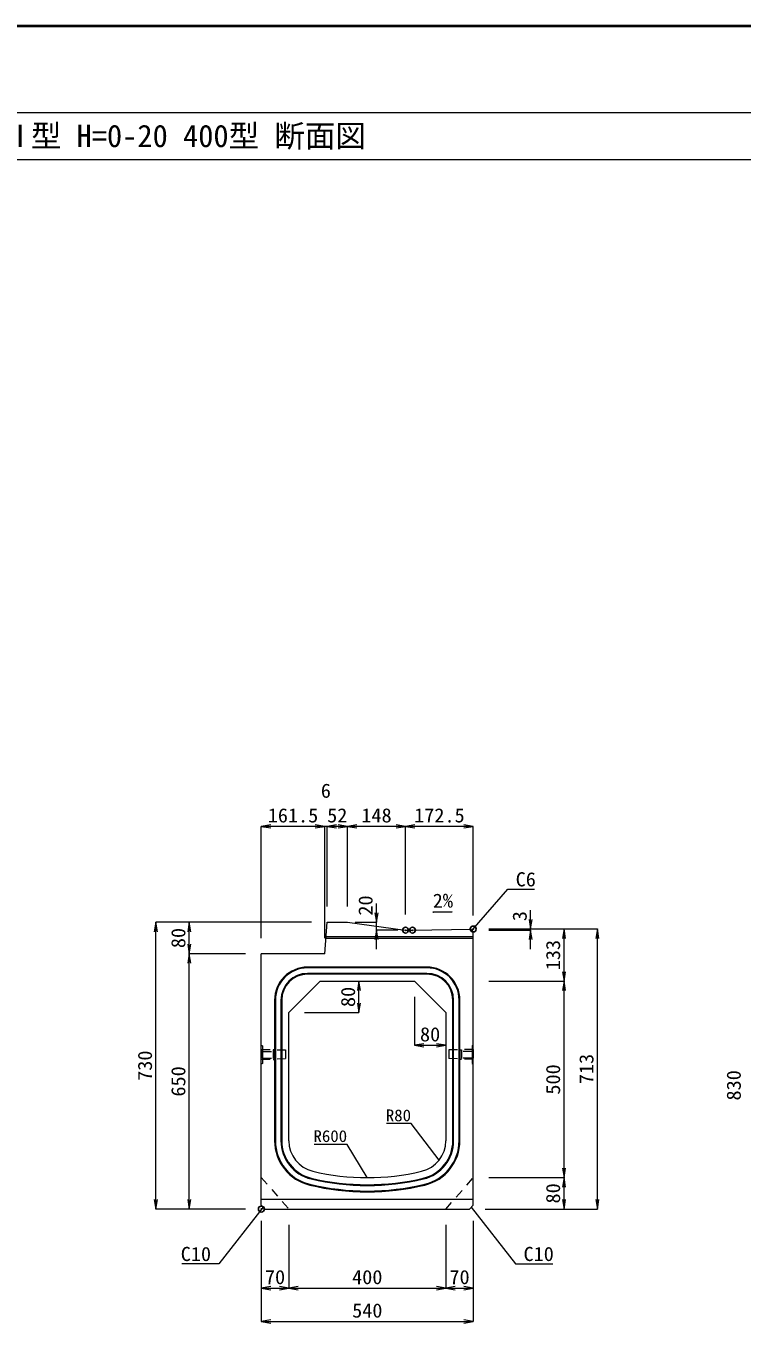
# Model space of a CAD drawing. Units: millimetres at full size; some dimension numbers follow another scale. Extents: x -1267 to 18002, y -8040 to 14480.
# Drawn here: x 11065 to 12889, y -4902 to -1600 of the extents above; entities that cross this region are included whole.
import ezdxf
from ezdxf.enums import TextEntityAlignment as Align

# ---------------------------------------------------------------- set-up
doc = ezdxf.new("R2010")
doc.units = ezdxf.units.MM
doc.header["$LTSCALE"] = 30
doc.header["$PDMODE"] = 32
doc.header["$PDSIZE"] = 15
doc.linetypes.add('USER1', pattern=[1.35, 0.75, -0.6])
for name, color, linetype, lineweight in [('インサート', 3, 'USER1', 9), ('吊りマスター', 4, 'USER1', 9), ('図枠', 7, 'Continuous', 5), ('寸法線', 7, 'Continuous', 13), ('引出線', 4, 'Continuous', 13), ('本体', 2, 'Continuous', 13), ('目地', 132, 'Continuous', 5)]:
    doc.layers.add(name, color=color, linetype=linetype, lineweight=lineweight)
doc.layers.add('作業エリア', color=11, linetype='Continuous')
doc.styles.add('ＭＳ ゴシック', font='')
doc.styles.add('ＭＳ 明朝', font='')
doc.styles.get('ＭＳ ゴシック').set_extended_font_data('MS Gothic')
doc.styles.get('ＭＳ 明朝').set_extended_font_data('MS Mincho')

# ---------------------------------------------------------------- blocks, each defined once
blk = doc.blocks.new('open_arrow')
at = {"color": 0, "linetype": 'Continuous', "lineweight": -2}
blk.add_lwpolyline([(7.5, 1.25), (0, 0), (7.5, -1.25)], dxfattribs=at)

msp = doc.modelspace()

# ---------------------------------------------------------------- linework, layer by layer
at = {"layer": 'インサート'}
for p, q in [((11667.64, -4210.51), (11694.64, -4210.51)), ((11667.64, -4210.51), (11667.64, -4227.51)), ((11697.64, -4206.51), (11694.64, -4206.51)), ((11694.64, -4206.51), (11694.64, -4231.51)), ((11697.64, -4231.51), (11697.64, -4206.51)), ((12171.24, -4206.51), (12174.24, -4206.51)), ((12171.24, -4231.51), (12171.24, -4206.51)), ((12174.24, -4206.51), (12174.24, -4231.51)), ((12201.24, -4210.51), (12174.24, -4210.51)), ((12201.24, -4210.51), (12201.24, -4227.51)), ((11667.64, -4227.51), (11694.64, -4227.51)), ((11694.64, -4231.51), (11697.64, -4231.51)), ((12174.24, -4231.51), (12171.24, -4231.51)), ((12201.24, -4227.51), (12174.24, -4227.51))]:
    msp.add_line(p, q, dxfattribs=at)
at = {"layer": '作業エリア'}
for p in [(12031.94, -3902.01), (12049.44, -3902.01), (12204.44, -3899.01), (11664.44, -4612.01)]:
    msp.add_point(p, dxfattribs=at)
at = {"layer": '吊りマスター'}
for p, q in [((11664.44, -4205.51), (11664.44, -4230.51)), ((11664.44, -4205.51), (11726.44, -4207.01)), ((11726.44, -4207.01), (11726.44, -4229.01)), ((12204.44, -4205.51), (12142.44, -4207.01)), ((12142.44, -4207.01), (12142.44, -4229.01)), ((12204.44, -4205.51), (12204.44, -4230.51)), ((11664.44, -4230.51), (11726.44, -4229.01)), ((12204.44, -4230.51), (12142.44, -4229.01))]:
    msp.add_line(p, q, dxfattribs=at)
at = {"layer": '図枠', "lineweight": 40}
msp.add_line((9534.44, -1600.17), (17334.44, -1600.17), dxfattribs=at)
at = {"layer": '図枠', "lineweight": 13}
for p, q in [((9834.44, -1820.17), (17034.44, -1820.17)), ((9834.44, -1940.17), (17034.44, -1940.17))]:
    msp.add_line(p, q, dxfattribs=at)
at = {"layer": '寸法線'}
for p, q in [((11825.94, -3637.76), (11664.44, -3637.76)), ((11664.44, -3922.01), (11664.44, -3637.76)), ((11855.94, -3637.76), (11801.94, -3637.76)), ((11825.94, -3922.01), (11825.94, -3637.76)), ((11825.94, -3922.01), (11825.94, -3637.76)), ((11883.94, -3637.76), (11831.94, -3637.76)), ((11831.94, -3842.01), (11831.94, -3637.76)), ((11831.94, -3842.01), (11831.94, -3637.76)), ((11883.94, -3842.01), (11883.94, -3637.76)), ((12031.94, -3637.76), (11883.94, -3637.76)), ((11883.94, -3842.01), (11883.94, -3637.76)), ((12204.44, -3637.76), (12031.94, -3637.76)), ((12031.94, -3862.01), (12031.94, -3637.76)), ((12031.94, -3862.01), (12031.94, -3637.76)), ((12204.44, -3865.01), (12204.44, -3637.76)), ((11957.98, -3950.01), (11957.98, -3834.01)), ((12350.6, -3950.01), (12350.6, -3851.01)), ((11395.93, -4612.01), (11395.93, -3882.01)), ((11791.98, -3882.01), (11395.93, -3882.01)), ((11480.93, -3962.01), (11480.93, -3882.01)), ((11791.98, -3882.01), (11480.93, -3882.01)), ((11903.94, -3882.01), (11957.98, -3882.01)), ((12011.94, -3902.01), (11957.98, -3902.01)), ((12244.44, -3899.01), (12435.6, -3899.01)), ((12244.44, -3899.01), (12350.6, -3899.01)), ((12244.44, -3899.01), (12520.6, -3899.01)), ((12244.44, -3902.01), (12350.6, -3902.01)), ((12435.6, -4032.01), (12435.6, -3899.01)), ((12520.6, -4612.01), (12520.6, -3899.01)), ((11480.93, -4612.01), (11480.93, -3962.01)), ((11624.44, -3962.01), (11480.93, -3962.01)), ((11624.44, -3962.01), (11480.93, -3962.01)), ((11913.29, -4112.01), (11913.29, -4032.01)), ((12244.44, -4032.01), (12435.6, -4032.01)), ((12244.44, -4032.01), (12435.6, -4032.01)), ((12435.6, -4532.01), (12435.6, -4032.01)), ((12054.44, -4072.01), (12054.44, -4195.09)), ((11774.44, -4112.01), (11913.29, -4112.01)), ((12054.44, -4195.09), (12134.44, -4195.09)), ((12244.44, -4532.01), (12435.6, -4532.01)), ((12244.44, -4532.01), (12435.6, -4532.01)), ((12435.6, -4612.01), (12435.6, -4532.01)), ((11624.44, -4612.01), (11395.93, -4612.01)), ((11624.44, -4612.01), (11480.93, -4612.01)), ((12234.44, -4612.01), (12435.6, -4612.01)), ((12234.44, -4612.01), (12520.6, -4612.01)), ((11664.44, -4642.01), (11664.44, -4813.16)), ((11664.44, -4642.01), (11664.44, -4898.16)), ((11734.44, -4652.01), (11734.44, -4813.16)), ((11734.44, -4652.01), (11734.44, -4813.16)), ((12134.44, -4652.01), (12134.44, -4813.16)), ((12134.44, -4652.01), (12134.44, -4813.16)), ((12204.44, -4642.01), (12204.44, -4813.16)), ((12204.44, -4642.01), (12204.44, -4898.16)), ((11664.44, -4813.16), (11734.44, -4813.16)), ((11734.44, -4813.16), (12134.44, -4813.16)), ((12134.44, -4813.16), (12204.44, -4813.16)), ((11664.44, -4898.16), (12204.44, -4898.16))]:
    msp.add_line(p, q, dxfattribs=at)
at = {"layer": '引出線'}
for points in [[(12201.44, -3902.06), (12292.47, -3797.75), (12360.81, -3797.75)], [(12101.85, -3856.06), (12150.56, -3855.09), (12101.82, -3856.06)], [(12117.2, -4487.58), (12045.94, -4394.47), (11983.71, -4394.47)], [(11934.44, -4532.01), (11883.07, -4447.26), (11798.9, -4447.26)], [(11669.44, -4607.01), (11556.46, -4751.44), (11461.79, -4751.44)], [(12199.44, -4607.01), (12312.42, -4751.44), (12407.09, -4751.44)]]:
    msp.add_lwpolyline(points, dxfattribs=at)
at = {"layer": '本体'}
for p, q in [((11825.94, -3962.01), (11831.94, -3882.01)), ((11831.94, -3882.01), (11883.94, -3882.01)), ((11883.94, -3882.01), (12030.61, -3901.83)), ((12033.28, -3902.01), (12049.44, -3902.01)), ((12049.44, -3902.01), (12198.44, -3899.12)), ((12198.44, -3899.12), (12204.44, -3905.01)), ((12204.44, -4602.01), (12204.44, -3905.01)), ((11664.44, -4602.01), (11664.44, -3962.01)), ((11825.94, -3962.01), (11664.44, -3962.01)), ((11734.44, -4112.01), (11814.44, -4032.01)), ((11814.44, -4032.01), (12054.44, -4032.01)), ((12054.44, -4032.01), (12134.44, -4112.01)), ((11734.44, -4437.97), (11734.44, -4112.01)), ((12134.44, -4112.01), (12134.44, -4437.97)), ((11674.44, -4612.01), (11664.44, -4602.01)), ((11674.44, -4612.01), (12194.44, -4612.01)), ((12194.44, -4612.01), (12204.44, -4602.01))]:
    msp.add_line(p, q, dxfattribs=at)
at = {"layer": '本体', "lineweight": 9}
for p, q in [((11664.44, -4194.51), (11667.64, -4196.51)), ((11667.64, -4196.51), (11667.64, -4241.51)), ((12204.44, -4194.51), (12201.24, -4196.51)), ((12201.24, -4196.51), (12201.24, -4241.51)), ((11667.64, -4241.51), (11664.44, -4243.51)), ((12201.24, -4241.51), (12204.44, -4243.51)), ((11664.44, -4587.01), (12204.44, -4587.01))]:
    msp.add_line(p, q, dxfattribs=at)
at = {"layer": '本体', "linetype": 'USER1', "lineweight": 9}
for p, q in [((11664.44, -4532.01), (11734.44, -4612.01)), ((12134.44, -4612.01), (12204.44, -4532.01))]:
    msp.add_line(p, q, dxfattribs=at)
at = {"layer": '本体'}
for centre, radius, start, end in [((12033.28, -3882.01), 20, 262.30395, 270), ((11814.44, -4437.97), 80, 180, 256.65764), ((12054.44, -4437.97), 80, 283.34236, 0), ((11934.44, -3932.01), 600, 256.65764, 283.34236)]:
    msp.add_arc(centre, radius, start, end, dxfattribs=at)
at = {"layer": '目地'}
for p, q in [((12204.44, -3923.01), (11828.86, -3923.01)), ((12204.44, -3919.01), (11829.16, -3919.01)), ((12086.44, -3996.01), (11782.44, -3996.01)), ((12086.44, -3998.01), (11782.44, -3998.01)), ((12086.44, -4012.01), (11782.44, -4012.01)), ((12086.44, -4014.01), (11782.44, -4014.01)), ((11698.44, -4080.01), (11698.44, -4437.97)), ((11700.44, -4080.01), (11700.44, -4437.97)), ((11714.44, -4080.01), (11714.44, -4437.97)), ((11716.44, -4080.01), (11716.44, -4437.97)), ((12152.44, -4437.97), (12152.44, -4080.01)), ((12154.44, -4437.97), (12154.44, -4080.01)), ((12168.44, -4437.97), (12168.44, -4080.01)), ((12170.44, -4437.97), (12170.44, -4080.01))]:
    msp.add_line(p, q, dxfattribs=at)
for centre, radius, start, end in [((11782.44, -4080.01), 84, 90, 180), ((11782.44, -4080.01), 82, 90, 180), ((11782.44, -4080.01), 68, 90, 180), ((11782.44, -4080.01), 66, 90, 180), ((12086.44, -4080.01), 84, 0, 90), ((12086.44, -4080.01), 82, 0, 90), ((12086.44, -4080.01), 68, 0, 90), ((12086.44, -4080.01), 66, 0, 90), ((11814.44, -4437.97), 116, 180, 256.65764), ((11814.44, -4437.97), 114, 180, 256.65764), ((11814.44, -4437.97), 100, 180, 256.65764), ((11814.44, -4437.97), 98, 180, 256.65764), ((12054.44, -4437.97), 98, 283.34236, 0), ((12054.44, -4437.97), 100, 283.34236, 0), ((12054.44, -4437.97), 114, 283.34236, 0), ((12054.44, -4437.97), 116, 283.34236, 0), ((11934.44, -3932.01), 636, 256.65764, 283.34236), ((11934.44, -3932.01), 634, 256.65764, 283.34236), ((11934.44, -3932.01), 620, 256.65764, 283.34236), ((11934.44, -3932.01), 618, 256.65764, 283.34236)]:
    msp.add_arc(centre, radius, start, end, dxfattribs=at)

# ---------------------------------------------------------------- block references
at = {"layer": '寸法線', "xscale": 3.2, "yscale": 3.2}
for p in [(11664.44, -3637.76), (11831.94, -3637.76), (11883.94, -3637.76), (12031.94, -3637.76), (12054.44, -4195.09), (11664.44, -4813.16), (11734.44, -4813.16), (12134.44, -4813.16), (11664.44, -4898.16)]:
    msp.add_blockref('open_arrow', p, dxfattribs=at)
for p, rotation in [((11825.94, -3637.76), 180), ((11883.94, -3637.76), 180), ((12031.94, -3637.76), 180), ((12204.44, -3637.76), 180), ((11957.98, -3882.01), 90), ((11395.93, -3882.01), 270), ((11480.93, -3882.01), 270), ((12350.6, -3899.01), 90), ((11957.98, -3902.01), 270), ((12350.6, -3902.01), 270), ((12435.6, -3899.01), 270), ((12520.6, -3899.01), 270), ((11480.93, -3962.01), 90), ((11480.93, -3962.01), 270), ((12435.6, -4032.01), 90), ((11913.29, -4032.01), 270), ((12435.6, -4032.01), 270), ((11913.29, -4112.01), 90), ((12134.44, -4195.09), 180), ((12435.6, -4532.01), 90), ((12435.6, -4532.01), 270), ((11395.93, -4612.01), 90), ((11480.93, -4612.01), 90), ((12435.6, -4612.01), 90), ((12520.6, -4612.01), 90), ((11734.44, -4813.16), 180), ((12134.44, -4813.16), 180), ((12204.44, -4813.16), 180), ((12204.44, -4898.16), 180)]:
    msp.add_blockref('open_arrow', p, dxfattribs=dict(at, rotation=rotation))
at = {"layer": '引出線'}
for p, xscale, yscale, rotation in [((12101.85, -3856.06), 0.16, 0.16, 1.1), ((12201.44, -3902.06), 0.16, 0.16, 48.9), ((12117.2, -4487.58), 0.133, 0.133, 127.4), ((11934.44, -4532.01), 0.133, 0.133, 121.2), ((11669.44, -4607.01), 0.16, 0.16, 232), ((12199.44, -4607.01), 0.16, 0.16, 308)]:
    msp.add_blockref('open_arrow', p, dxfattribs=dict(at, xscale=xscale, yscale=yscale, rotation=rotation))

# ---------------------------------------------------------------- texts
at = {"layer": '図枠', "style": 'ＭＳ ゴシック'}
msp.add_text('\u3000ＩＢＣ排水側溝 乗り入れ一体 Ⅱ型 H=0-20 400型 断面図', height=56.96, dxfattribs=at).set_placement((9834.44, -1880.17), align=Align.MIDDLE_LEFT)
at = {"layer": '寸法線', "style": 'ＭＳ 明朝', "width": 1.05}
for s, p in [('6', (11828.94, -3546.92)), ('161.5', (11745.19, -3609.76)), ('52', (11857.94, -3609.76)), ('148', (11957.94, -3609.76)), ('172.5', (12118.19, -3609.76)), ('80', (12094.44, -4167.09)), ('70', (11699.44, -4785.16)), ('400', (11934.44, -4785.16)), ('70', (12169.44, -4785.16)), ('540', (11934.44, -4870.16))]:
    msp.add_text(s, height=36.03, dxfattribs=at).set_placement(p, align=Align.MIDDLE_CENTER)
for s, p in [('20', (11929.98, -3839.25)), ('3', (12322.6, -3866.36)), ('80', (11452.93, -3922.01)), ('133', (12407.6, -3965.51)), ('80', (11885.29, -4072.01)), ('730', (11367.93, -4247.01)), ('713', (12492.6, -4255.51)), ('650', (11452.93, -4287.01)), ('500', (12407.6, -4282.01)), ('830', (12867.93, -4297.01)), ('80', (12407.6, -4572.01))]:
    msp.add_text(s, height=36.03, rotation=90, dxfattribs=at).set_placement(p, align=Align.MIDDLE_CENTER)
at = {"layer": '引出線', "style": 'ＭＳ 明朝', "width": 1.05}
for s, p in [('C6', (12312.47, -3754.55)), ('C10', (12332.42, -4708.24))]:
    msp.add_text(s, height=36.03, dxfattribs=at).set_placement(p, align=Align.TOP_LEFT)
msp.add_text('2%', height=36.03, rotation=1.146, dxfattribs=at).set_placement((12100.88, -3809.17), align=Align.TOP_LEFT)
for s, height, p in [('R80', 30.02, (12045.94, -4358.47)), ('R600', 30.02, (11883.07, -4411.26)), ('C10', 36.03, (11536.46, -4708.24))]:
    msp.add_text(s, height=height, dxfattribs=at).set_placement(p, align=Align.TOP_RIGHT)

doc.saveas('drawing.dxf')
